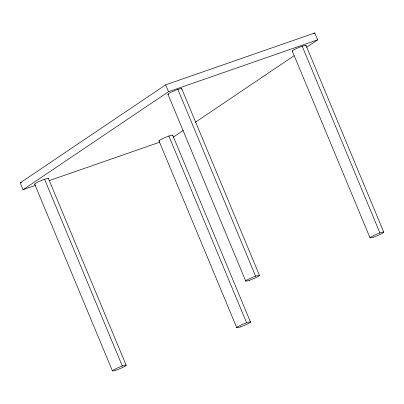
<?xml version="1.0" encoding="UTF-8"?>
<svg xmlns="http://www.w3.org/2000/svg" width="404" height="404" viewBox="0 0 404 404"><rect width="100%" height="100%" fill="white"/><g stroke="black" fill="none" stroke-linecap="round" stroke-linejoin="round"><path stroke-width="0.61" d="M35.537 185.38L23.058 189.723L20.2 182.855L165.615 84.85L314.787 32.971L317.645 39.834L306.661 47.238M23.058 189.723L168.473 91.713L317.645 39.834M313.741 33.673L314.787 32.971M173.276 137.138L183.214 130.442M195.243 122.331L294.107 55.701M20.2 182.855L21.387 182.441M49.207 180.628L159.752 142.183M306.05 45.48L383.78 232.224M302.182 46.202L379.917 232.946M292.259 51.005L369.993 237.749M181.739 88.713L259.469 275.457M177.871 89.43L255.606 276.174M165.615 84.85L168.473 91.713M167.948 94.233L245.683 280.977M172.75 135.32L250.485 322.064M168.887 136.042L246.622 322.786M158.964 140.844L236.699 327.588M48.44 178.553L126.174 365.297M44.576 179.27L122.311 366.014M34.653 184.078L112.388 370.821M168.306 94.445A7.484 0.823 -22.6 0 1 174.952 90.541A7.484 0.823 -22.6 0 1 181.305 89.138M292.617 51.217A7.484 0.823 -22.6 0 1 299.263 47.308A7.484 0.823 -22.6 0 1 305.616 45.905M159.322 141.057A7.484 0.823 -22.6 0 1 165.968 137.148A7.484 0.823 -22.6 0 1 172.321 135.749M35.012 184.285A7.484 0.823 -22.6 0 1 41.657 180.381A7.484 0.823 -22.6 0 1 48.01 178.977M249.263 280.356A7.484 0.823 -22.6 0 0 259.489 275.361A7.484 0.823 -22.6 0 0 248.98 278.937A7.484 0.823 -22.6 0 0 249.263 280.356M373.574 237.128A7.484 0.823 -22.6 0 0 383.8 232.128A7.484 0.823 -22.6 0 0 373.291 235.704A7.484 0.823 -22.6 0 0 373.574 237.128M240.279 326.967A7.484 0.823 -22.6 0 0 250.505 321.968A7.484 0.823 -22.6 0 0 239.996 325.543A7.484 0.823 -22.6 0 0 240.279 326.967M115.968 370.195A7.484 0.823 -22.6 0 0 126.194 365.201A7.484 0.823 -22.6 0 0 115.685 368.776A7.484 0.823 -22.6 0 0 115.968 370.195"/></g></svg>
